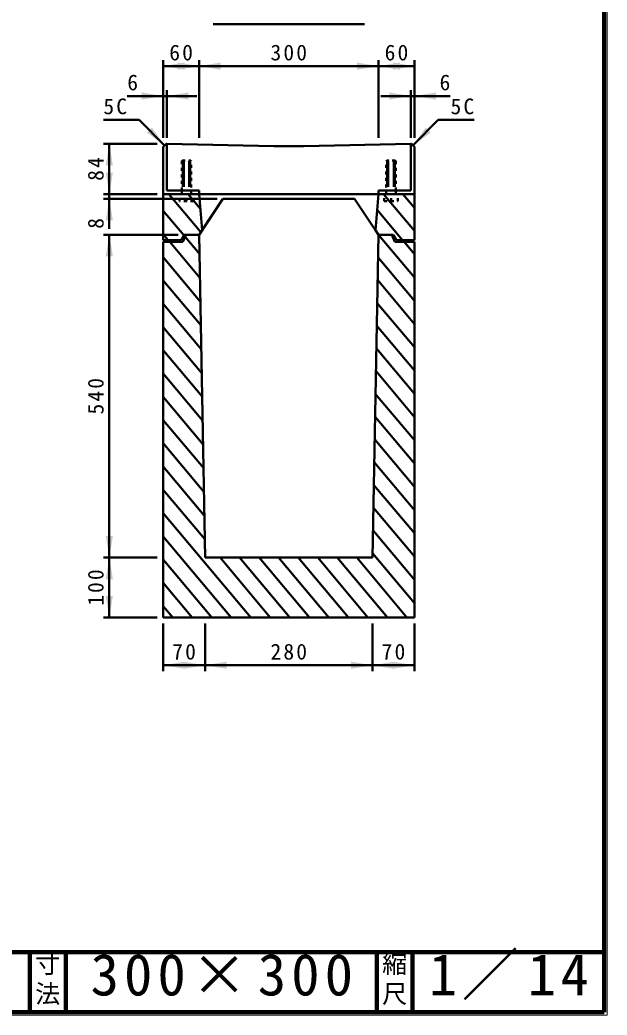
# Model space of a CAD drawing. Units: millimetres, scale not verified. Extents: x 100 to 4105, y 100 to 2870.
# Drawn here: x 3124 to 4105, y 100 to 1764 of the extents above; entities that cross this region are included whole.
import ezdxf
from ezdxf.enums import TextEntityAlignment as Align

# ---------------------------------------------------------------- set-up
doc = ezdxf.new("R2010")
doc.units = ezdxf.units.MM
doc.header["$LTSCALE"] = 5
doc.linetypes.add('USER1', pattern=[2.2, 1, -1.2])
doc.layers.add('V-nasSTD', color=7, linetype='Continuous', lineweight=35)
doc.styles.add('ＭＳ ゴシック', font='')
doc.styles.get('ＭＳ ゴシック').set_extended_font_data('MS Gothic')

msp = doc.modelspace()

# ---------------------------------------------------------------- hatches: boundary and pattern name
at = {"layer": 'V-nasSTD'}
for points in [[(3398.969, 1681.045), (3362.969, 1687.045), (3398.969, 1693.045)], [(3386.969, 1693.045), (3422.969, 1687.045), (3386.969, 1681.045)], [(3458.969, 1681.045), (3422.969, 1687.045), (3458.969, 1693.045)], [(3686.969, 1693.045), (3722.969, 1687.045), (3686.969, 1681.045)], [(3758.969, 1681.045), (3722.969, 1687.045), (3758.969, 1693.045)], [(3746.969, 1693.045), (3782.969, 1687.045), (3746.969, 1681.045)], [(3326.969, 1631.045), (3362.969, 1637.045), (3326.969, 1643.045)], [(3404.969, 1631.045), (3368.969, 1637.045), (3404.969, 1643.045)], [(3740.969, 1643.045), (3776.969, 1637.045), (3740.969, 1631.045)], [(3818.969, 1631.045), (3782.969, 1637.045), (3818.969, 1643.045)], [(3344.256, 1584.243), (3365.469, 1554.545), (3335.771, 1575.758)], [(3801.683, 1584.243), (3780.469, 1554.545), (3810.168, 1575.758)], [(3266.969, 1521.045), (3272.969, 1557.045), (3278.969, 1521.045)], [(3278.969, 1509.045), (3272.969, 1473.045), (3266.969, 1509.045)], [(3266.969, 1429.045), (3272.969, 1465.045), (3278.969, 1429.045)], [(3278.969, 1369.045), (3272.969, 1405.045), (3266.969, 1369.045)], [(3266.969, 901.045), (3272.969, 865.045), (3278.969, 901.045)], [(3278.969, 829.045), (3272.969, 865.045), (3266.969, 829.045)], [(3266.969, 801.045), (3272.969, 765.045), (3278.969, 801.045)], [(3398.969, 691.045), (3362.969, 685.045), (3398.969, 679.045)], [(3396.969, 679.045), (3432.969, 685.045), (3396.969, 691.045)], [(3468.969, 691.045), (3432.969, 685.045), (3468.969, 679.045)], [(3676.969, 679.045), (3712.969, 685.045), (3676.969, 691.045)], [(3748.969, 691.045), (3712.969, 685.045), (3748.969, 679.045)], [(3746.969, 679.045), (3782.969, 685.045), (3746.969, 691.045)]]:
    msp.add_hatch(color=256, dxfattribs=at).paths.add_polyline_path(points)

# ---------------------------------------------------------------- linework, layer by layer
at = {"layer": 'V-nasSTD', "lineweight": 100}
for p, q in [((4100, 105), (4100, 2865)), ((105, 205), (4100, 205)), ((3140, 205), (3140, 105)), ((3200, 205), (3200, 105)), ((3720, 205), (3720, 105)), ((3780, 205), (3780, 105)), ((105, 105), (4100, 105))]:
    msp.add_line(p, q, dxfattribs=at)
at = {"layer": 'V-nasSTD', "lineweight": 50}
for p, q in [((3446.566, 1757.045), (3699.373, 1757.045)), ((3362.969, 1567.045), (3362.969, 1697.045)), ((3422.969, 1687.045), (3362.969, 1687.045)), ((3422.969, 1567.045), (3422.969, 1697.045)), ((3722.969, 1687.045), (3422.969, 1687.045)), ((3722.969, 1567.045), (3722.969, 1697.045)), ((3782.969, 1687.045), (3722.969, 1687.045)), ((3782.969, 1567.045), (3782.969, 1697.045)), ((3302.969, 1637.045), (3362.969, 1637.045)), ((3362.969, 1637.045), (3368.969, 1637.045)), ((3368.969, 1567.045), (3368.969, 1647.045)), ((3418.969, 1637.045), (3368.969, 1637.045)), ((3726.969, 1637.045), (3776.969, 1637.045)), ((3776.969, 1567.045), (3776.969, 1647.045)), ((3776.969, 1637.045), (3782.969, 1637.045)), ((3842.969, 1637.045), (3782.969, 1637.045)), ((3323.043, 1596.971), (3263.043, 1596.971)), ((3323.043, 1596.971), (3365.469, 1554.545)), ((3822.896, 1596.971), (3780.469, 1554.545)), ((3822.896, 1596.971), (3882.896, 1596.971)), ((3352.969, 1557.045), (3262.969, 1557.045)), ((3272.969, 1473.045), (3272.969, 1557.045)), ((3367.969, 1557.045), (3362.969, 1552.045)), ((3362.969, 1552.045), (3362.969, 1473.045)), ((3368.969, 1557.045), (3367.969, 1557.045)), ((3368.969, 1479.045), (3368.969, 1557.045)), ((3547.969, 1553.045), (3368.969, 1557.045)), ((3547.969, 1553.045), (3597.969, 1553.045)), ((3776.969, 1557.045), (3597.969, 1553.045)), ((3776.969, 1479.045), (3776.969, 1557.045)), ((3777.969, 1557.045), (3776.969, 1557.045)), ((3777.969, 1557.045), (3782.969, 1552.045)), ((3782.969, 1473.045), (3782.969, 1552.045)), ((3352.969, 1473.045), (3262.969, 1473.045)), ((3452.969, 1465.045), (3262.969, 1465.045)), ((3272.969, 1465.045), (3272.969, 1473.045)), ((3272.969, 1415.045), (3272.969, 1465.045)), ((3422.969, 1473.045), (3362.969, 1473.045)), ((3422.969, 1473.045), (3362.969, 1473.045)), ((3362.969, 1473.045), (3362.969, 1396.045)), ((3422.969, 1479.045), (3368.969, 1479.045)), ((3425.756, 1409.225), (3372.205, 1473.045)), ((3425.08, 1448.924), (3404.84, 1473.045)), ((3422.969, 1479.045), (3422.969, 1473.045)), ((3422.969, 1473.045), (3428.228, 1412.933)), ((3722.969, 1473.045), (3422.969, 1473.045)), ((3462.969, 1465.045), (3422.969, 1405.045)), ((3422.969, 1405.045), (3462.969, 1465.045)), ((3462.969, 1465.045), (3428.228, 1412.933)), ((3462.969, 1465.045), (3682.969, 1465.045)), ((3682.969, 1465.045), (3722.969, 1405.045)), ((3722.969, 1473.045), (3717.71, 1412.933)), ((3722.969, 1479.045), (3776.969, 1479.045)), ((3722.969, 1479.045), (3722.969, 1473.045)), ((3722.969, 1473.045), (3782.969, 1473.045)), ((3782.969, 1473.045), (3722.969, 1473.045)), ((3782.969, 1411.338), (3731.192, 1473.045)), ((3763.827, 1473.045), (3782.969, 1450.232)), ((3782.969, 1396.045), (3782.969, 1473.045)), ((3397.435, 1404.083), (3362.969, 1445.158)), ((3763.167, 1396.045), (3720.664, 1446.698)), ((3387.969, 1405.045), (3262.969, 1405.045)), ((3272.969, 865.045), (3272.969, 1405.045)), ((3371.545, 1396.045), (3362.969, 1406.265)), ((3392.969, 1396.045), (3397.969, 1405.045)), ((3392.969, 1396.045), (3397.969, 1405.045)), ((3400.969, 1405.045), (3395.969, 1393.045)), ((3400.969, 1405.045), (3395.969, 1393.045)), ((3397.969, 1405.045), (3422.969, 1405.045)), ((3397.969, 1405.045), (3422.969, 1405.045)), ((3399.529, 1401.588), (3423.564, 1372.944)), ((3422.969, 1405.045), (3400.969, 1405.045)), ((3422.969, 1405.045), (3400.969, 1405.045)), ((3422.975, 1404.745), (3422.675, 1405.045)), ((3422.969, 1405.045), (3432.969, 865.045)), ((3432.969, 865.045), (3422.969, 1405.045)), ((3722.969, 1405.045), (3712.969, 865.045)), ((3722.969, 1405.045), (3712.969, 865.045)), ((3717.71, 1412.933), (3722.969, 1405.045)), ((3722.98, 1405.045), (3722.928, 1405.106)), ((3747.969, 1405.045), (3722.969, 1405.045)), ((3722.969, 1405.045), (3744.969, 1405.045)), ((3722.969, 1405.045), (3747.969, 1405.045)), ((3744.969, 1405.045), (3722.969, 1405.045)), ((3722.98, 1405.045), (3782.969, 1333.552)), ((3744.969, 1405.045), (3749.969, 1393.045)), ((3749.969, 1393.045), (3744.969, 1405.045)), ((3752.969, 1396.045), (3747.969, 1405.045)), ((3747.969, 1405.045), (3752.969, 1396.045)), ((3362.969, 1396.045), (3392.969, 1396.045)), ((3362.969, 1396.045), (3392.969, 1396.045)), ((3395.969, 1393.045), (3362.969, 1393.045)), ((3395.969, 1393.045), (3362.969, 1393.045)), ((3362.969, 1393.045), (3362.969, 765.045)), ((3374.062, 1393.045), (3424.3, 1333.173)), ((3749.969, 1393.045), (3782.969, 1393.045)), ((3782.969, 1393.045), (3749.969, 1393.045)), ((3782.969, 1396.045), (3752.969, 1396.045)), ((3752.969, 1396.045), (3782.969, 1396.045)), ((3765.684, 1393.045), (3782.969, 1372.445)), ((3782.969, 1393.045), (3782.969, 765.045)), ((3362.969, 1367.372), (3425.037, 1293.403)), ((3722.265, 1367.004), (3782.969, 1294.659)), ((3362.969, 1328.479), (3425.773, 1253.632)), ((3721.56, 1328.951), (3782.969, 1255.766)), ((3362.969, 1289.585), (3426.51, 1213.861)), ((3720.856, 1290.897), (3782.969, 1216.873)), ((3427.246, 1174.09), (3362.969, 1250.692)), ((3720.151, 1252.844), (3782.969, 1177.98)), ((3427.983, 1134.319), (3362.969, 1211.799)), ((3719.446, 1214.791), (3782.969, 1139.087)), ((3428.719, 1094.548), (3362.969, 1172.906)), ((3718.741, 1176.738), (3782.969, 1100.194)), ((3429.456, 1054.778), (3362.969, 1134.013)), ((3718.037, 1138.684), (3782.969, 1061.301)), ((3717.332, 1100.631), (3782.969, 1022.407)), ((3430.192, 1015.007), (3362.969, 1095.12)), ((3430.929, 975.236), (3362.969, 1056.227)), ((3716.627, 1062.578), (3782.969, 983.514)), ((3431.665, 935.465), (3362.969, 1017.334)), ((3715.923, 1024.524), (3782.969, 944.621)), ((3715.218, 986.471), (3782.969, 905.728)), ((3432.402, 895.694), (3362.969, 978.441)), ((3509.395, 765.045), (3362.969, 939.548)), ((3714.513, 948.418), (3782.969, 866.835)), ((3476.759, 765.045), (3362.969, 900.654)), ((3713.809, 910.365), (3782.969, 827.942)), ((3713.104, 872.311), (3782.969, 789.049)), ((3352.969, 865.045), (3262.969, 865.045)), ((3272.969, 765.045), (3272.969, 865.045)), ((3444.124, 765.045), (3362.969, 861.761)), ((3432.969, 865.045), (3712.969, 865.045)), ((3712.969, 865.045), (3432.969, 865.045)), ((3542.03, 765.045), (3458.12, 865.045)), ((3574.665, 765.045), (3490.755, 865.045)), ((3607.3, 765.045), (3523.39, 865.045)), ((3639.935, 765.045), (3556.025, 865.045)), ((3672.57, 765.045), (3588.66, 865.045)), ((3705.206, 765.045), (3621.296, 865.045)), ((3737.841, 765.045), (3653.931, 865.045)), ((3770.476, 765.045), (3686.566, 865.045)), ((3411.489, 765.045), (3362.969, 822.868)), ((3378.854, 765.045), (3362.969, 783.975)), ((3352.969, 765.045), (3262.969, 765.045)), ((3362.969, 765.045), (3782.969, 765.045)), ((3362.969, 755.045), (3362.969, 675.045)), ((3432.969, 755.045), (3432.969, 675.045)), ((3712.969, 755.045), (3712.969, 675.045)), ((3782.969, 755.045), (3782.969, 675.045)), ((3362.969, 685.045), (3432.969, 685.045)), ((3432.969, 685.045), (3712.969, 685.045)), ((3712.969, 685.045), (3782.969, 685.045))]:
    msp.add_line(p, q, dxfattribs=at)
at = {"layer": 'V-nasSTD', "linetype": 'USER1', "lineweight": 50}
for p, q in [((3394.969, 1529.045), (3393.969, 1528.045)), ((3393.969, 1479.045), (3393.969, 1528.045)), ((3393.969, 1527.324), (3409.969, 1526.765)), ((3393.969, 1525.324), (3409.969, 1524.765)), ((3393.969, 1523.324), (3409.969, 1522.765)), ((3393.969, 1521.324), (3409.969, 1520.765)), ((3393.969, 1519.324), (3409.969, 1518.765)), ((3393.969, 1517.324), (3409.969, 1516.765)), ((3393.969, 1515.324), (3409.969, 1514.765)), ((3394.969, 1529.045), (3408.969, 1529.045)), ((3408.969, 1529.045), (3409.969, 1528.045)), ((3409.969, 1473.045), (3409.969, 1528.045)), ((3736.969, 1529.045), (3735.969, 1528.045)), ((3735.969, 1473.045), (3735.969, 1528.045)), ((3735.969, 1527.324), (3751.969, 1526.765)), ((3735.969, 1525.324), (3751.969, 1524.765)), ((3735.969, 1523.324), (3751.969, 1522.765)), ((3735.969, 1521.324), (3751.969, 1520.765)), ((3735.969, 1519.324), (3751.969, 1518.765)), ((3735.969, 1517.324), (3751.969, 1516.765)), ((3735.969, 1515.324), (3751.969, 1514.765)), ((3750.969, 1529.045), (3736.969, 1529.045)), ((3750.969, 1529.045), (3751.969, 1528.045)), ((3751.969, 1479.045), (3751.969, 1528.045)), ((3393.969, 1513.324), (3409.969, 1512.765)), ((3393.969, 1511.324), (3409.969, 1510.765)), ((3393.969, 1509.324), (3409.969, 1508.765)), ((3393.969, 1507.324), (3409.969, 1506.765)), ((3393.969, 1505.324), (3409.969, 1504.765)), ((3393.969, 1503.324), (3409.969, 1502.765)), ((3393.969, 1501.324), (3409.969, 1500.765)), ((3393.969, 1499.324), (3409.969, 1498.765)), ((3735.969, 1513.324), (3751.969, 1512.765)), ((3735.969, 1511.324), (3751.969, 1510.765)), ((3735.969, 1509.324), (3751.969, 1508.765)), ((3735.969, 1507.324), (3751.969, 1506.765)), ((3735.969, 1505.324), (3751.969, 1504.765)), ((3735.969, 1503.324), (3751.969, 1502.765)), ((3735.969, 1501.324), (3751.969, 1500.765)), ((3735.969, 1499.324), (3751.969, 1498.765)), ((3393.969, 1497.324), (3409.969, 1496.765)), ((3393.969, 1495.324), (3409.969, 1494.765)), ((3393.969, 1493.324), (3409.969, 1492.765)), ((3393.969, 1491.324), (3409.969, 1490.765)), ((3393.969, 1489.324), (3409.969, 1488.765)), ((3393.969, 1487.324), (3401.969, 1487.045)), ((3409.969, 1487.045), (3393.969, 1487.045)), ((3735.969, 1497.324), (3751.969, 1496.765)), ((3735.969, 1495.324), (3751.969, 1494.765)), ((3735.969, 1493.324), (3751.969, 1492.765)), ((3735.969, 1491.324), (3751.969, 1490.765)), ((3735.969, 1489.324), (3751.969, 1488.765)), ((3735.969, 1487.324), (3743.969, 1487.045)), ((3735.969, 1487.045), (3751.969, 1487.045)), ((3390.469, 1461.045), (3390.469, 1473.045)), ((3390.469, 1473.045), (3413.469, 1473.045)), ((3393.969, 1479.045), (3393.969, 1473.045)), ((3401.969, 1461.045), (3401.969, 1473.045)), ((3409.969, 1479.045), (3409.969, 1473.045)), ((3413.469, 1461.045), (3413.469, 1473.045)), ((3732.469, 1461.045), (3732.469, 1473.045)), ((3755.469, 1473.045), (3732.469, 1473.045)), ((3735.969, 1479.045), (3735.969, 1473.045)), ((3743.969, 1461.045), (3743.969, 1473.045)), ((3751.969, 1479.045), (3751.969, 1473.045)), ((3755.469, 1461.045), (3755.469, 1473.045)), ((3413.469, 1461.045), (3390.469, 1461.045)), ((3732.469, 1461.045), (3755.469, 1461.045))]:
    msp.add_line(p, q, dxfattribs=at)
at = {"layer": 'V-nasSTD', "lineweight": 13}
msp.add_lwpolyline([(100, 100), (100, 2870), (4105, 2870), (4105, 100)], close=True, dxfattribs=at)

# ---------------------------------------------------------------- texts
at = {"layer": 'V-nasSTD', "style": 'ＭＳ ゴシック'}
for s, height, p in [('6', 26.39, (3302.969, 1673.045)), ('6', 26.39, (3824.969, 1673.045)), ('寸', 30.79, (3148.982, 200.999)), ('縮', 30.79, (3728.982, 200.999)), ('法', 30.79, (3148.976, 151.01)), ('尺', 30.79, (3728.976, 151.01))]:
    msp.add_text(s, height=height, dxfattribs=at).set_placement(p, align=Align.TOP_LEFT)
msp.add_text('8', height=26.39, rotation=90, dxfattribs=at).set_placement((3236.969, 1415.045), align=Align.TOP_LEFT)
at = {"layer": 'V-nasSTD', "attachment_point": 1, "style": 'ＭＳ ゴシック'}
for s, insert, char_height in [('\\T1.2;60', (3373.169, 1723.045), 26.39), ('\\T1.2;300', (3542.369, 1723.045), 26.39), ('\\T1.2;60', (3733.169, 1723.045), 26.39), ('\\T1.2;5C', (3263.043, 1632.971), 26.39), ('\\T1.2;5C', (3843.296, 1632.971), 26.39), ('\\T1.2;70', (3378.169, 721.045), 26.39), ('\\T1.2;280', (3542.369, 721.045), 26.39), ('\\T1.2;70', (3728.169, 721.045), 26.39), ('\\T1.18;300×300', (3241.581, 202.508), 69.65), ('\\T1.16;1／14', (3807.033, 202.582), 69.65)]:
    msp.add_mtext(s, dxfattribs=dict(at, insert=insert, char_height=char_height))
at = {"layer": 'V-nasSTD', "char_height": 26.39, "attachment_point": 1, "rotation": 90, "style": 'ＭＳ ゴシック'}
for s, insert in [('\\T1.2;84', (3236.969, 1495.245)), ('\\T1.2;540', (3236.969, 1104.445)), ('\\T1.2;100', (3236.969, 784.445))]:
    msp.add_mtext(s, dxfattribs=dict(at, insert=insert))

doc.saveas('drawing.dxf')
